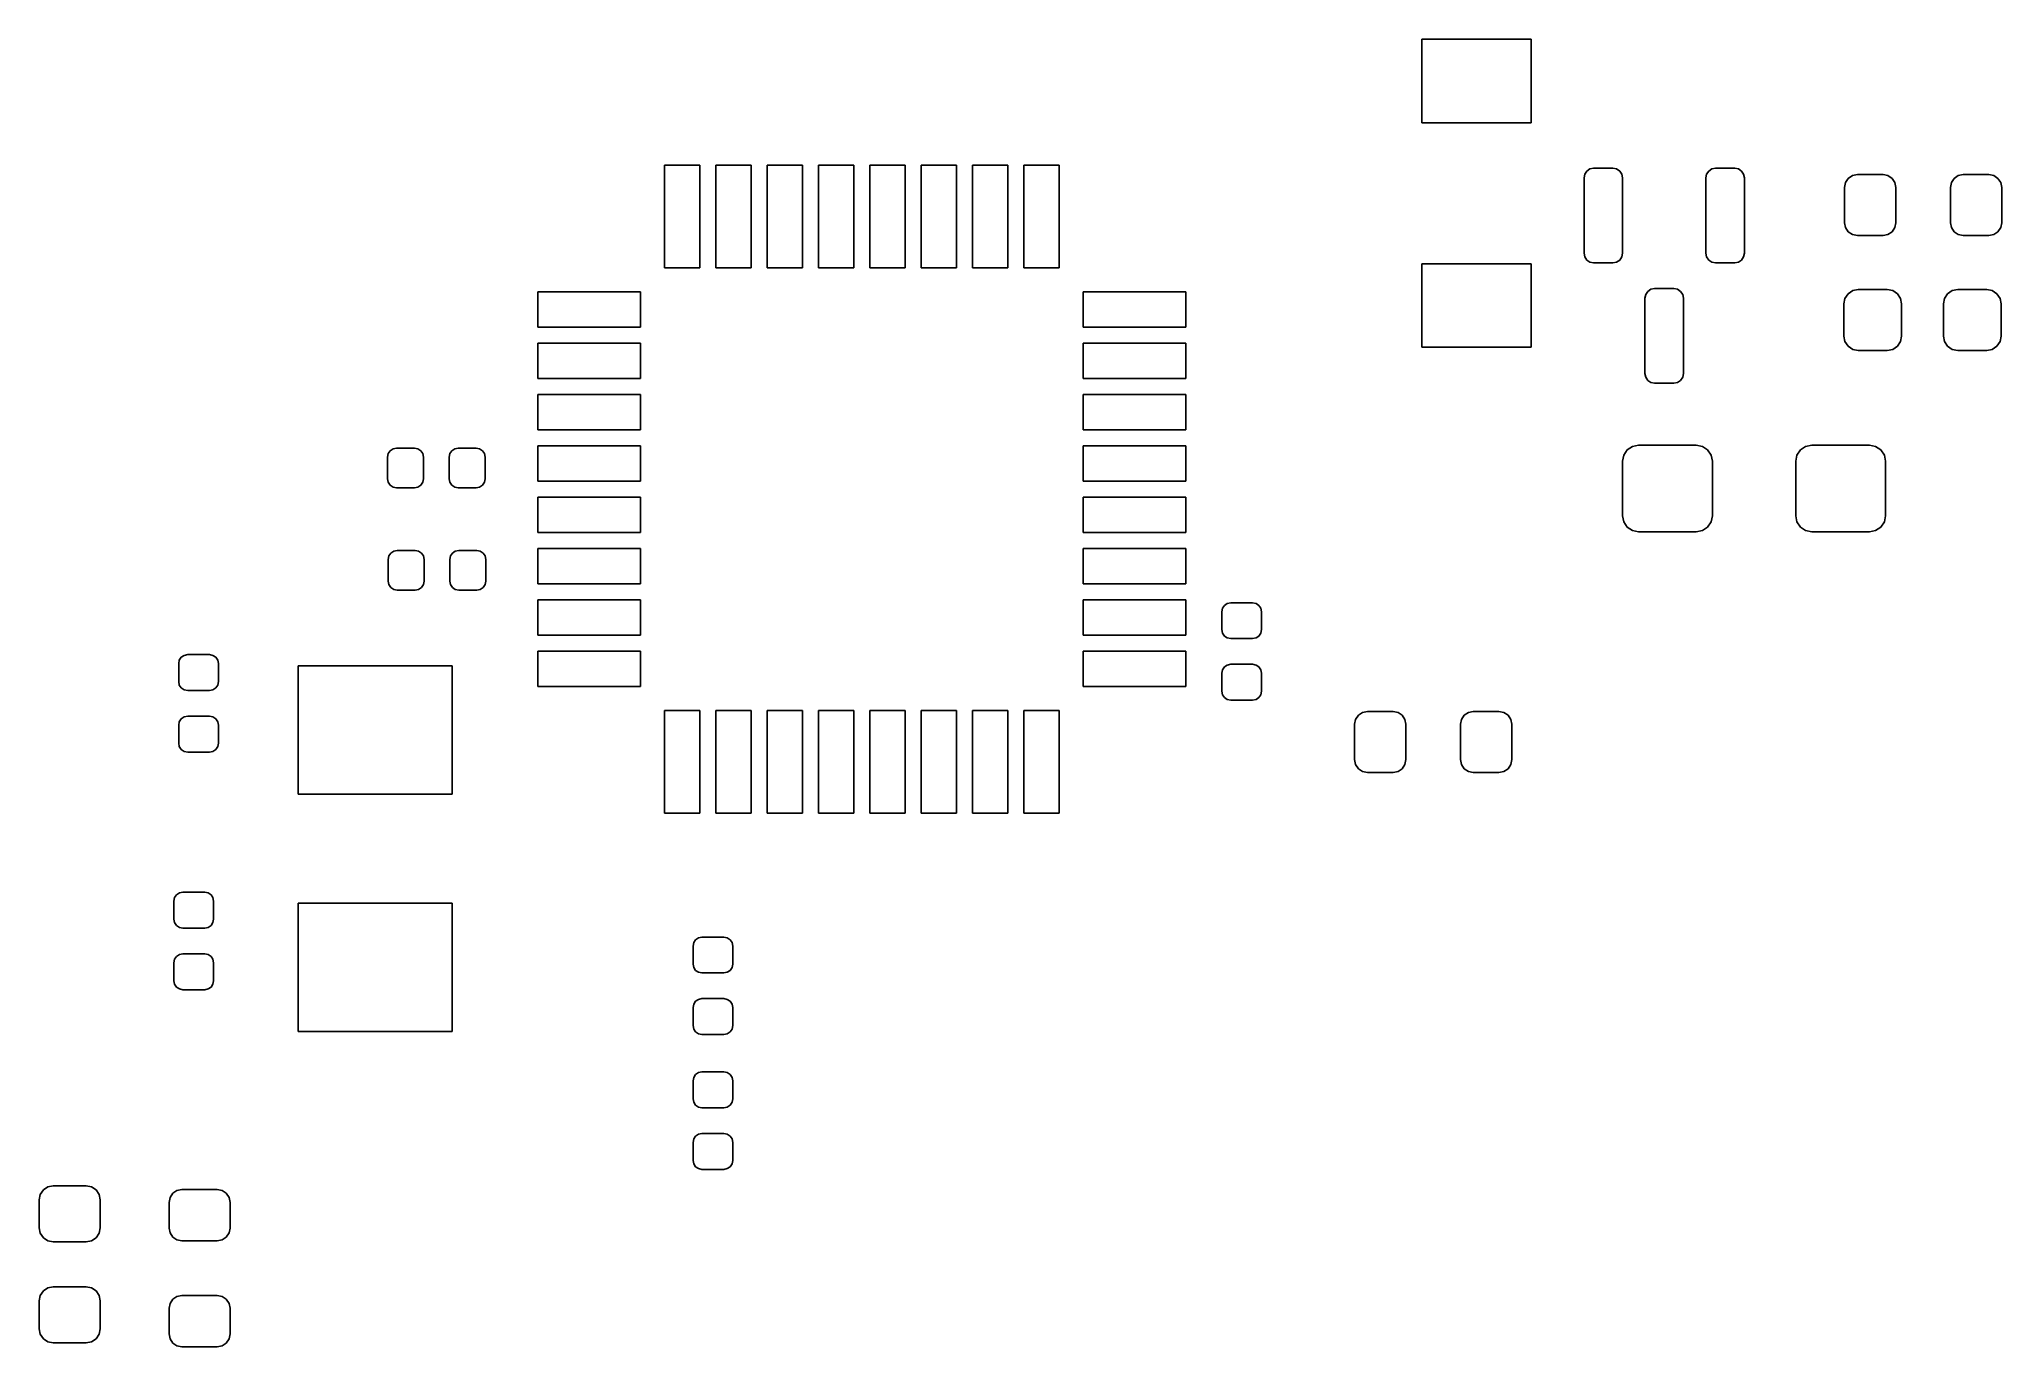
# Model space of a CAD drawing. Extents: x 129.9 to 160.4, y -108.6 to -88.2.
import ezdxf

# ---------------------------------------------------------------- set-up
doc = ezdxf.new("R2010")
doc.units = 0
doc.layers.add('BLACK', color=7, linetype='CONTINUOUS')

msp = doc.modelspace()

# ---------------------------------------------------------------- linework, layer by layer
at = {"layer": 'BLACK', "linetype": 'CONTINUOUS'}
for p, q in [((151.4, -89.55), (151.4, -88.25)), ((151.4, -88.25), (153.1, -88.25)), ((153.1, -88.25), (153.1, -89.55)), ((153.1, -89.55), (151.4, -89.55)), ((139.595, -91.81), (139.595, -90.21)), ((139.595, -90.21), (140.145, -90.21)), ((140.145, -90.21), (140.145, -91.81)), ((140.395, -91.81), (140.395, -90.21)), ((140.395, -90.21), (140.945, -90.21)), ((140.945, -90.21), (140.945, -91.81)), ((141.195, -91.81), (141.195, -90.21)), ((141.195, -90.21), (141.745, -90.21)), ((141.745, -90.21), (141.745, -91.81)), ((141.995, -91.81), (141.995, -90.21)), ((141.995, -90.21), (142.545, -90.21)), ((142.545, -90.21), (142.545, -91.81)), ((142.795, -91.81), (142.795, -90.21)), ((142.795, -90.21), (143.345, -90.21)), ((143.345, -90.21), (143.345, -91.81)), ((143.595, -91.81), (143.595, -90.21)), ((143.595, -90.21), (144.145, -90.21)), ((144.145, -90.21), (144.145, -91.81)), ((144.395, -91.81), (144.395, -90.21)), ((144.395, -90.21), (144.945, -90.21)), ((144.945, -90.21), (144.945, -91.81)), ((145.195, -91.81), (145.195, -90.21)), ((145.195, -90.21), (145.745, -90.21)), ((145.745, -90.21), (145.745, -91.81)), ((153.925, -90.4094), (153.936, -90.352)), ((153.925, -91.5844), (153.925, -90.4094)), ((153.936, -90.352), (153.969, -90.3033)), ((153.969, -90.3033), (154.017, -90.2708)), ((154.017, -90.2708), (154.075, -90.2594)), ((154.075, -90.2594), (154.375, -90.2594)), ((154.375, -90.2594), (154.432, -90.2708)), ((154.432, -90.2708), (154.481, -90.3033)), ((154.481, -90.3033), (154.513, -90.352)), ((154.513, -90.352), (154.525, -90.4094)), ((154.525, -90.4094), (154.525, -91.5844)), ((155.825, -90.4094), (155.836, -90.352)), ((155.825, -91.5844), (155.825, -90.4094)), ((155.836, -90.352), (155.869, -90.3033)), ((155.869, -90.3033), (155.917, -90.2708)), ((155.917, -90.2708), (155.975, -90.2594)), ((155.975, -90.2594), (156.275, -90.2594)), ((156.275, -90.2594), (156.332, -90.2708)), ((156.332, -90.2708), (156.381, -90.3033)), ((156.381, -90.3033), (156.413, -90.352)), ((156.413, -90.352), (156.425, -90.4094)), ((156.425, -90.4094), (156.425, -91.5844)), ((157.985, -90.5594), (158, -90.4829)), ((158, -90.4829), (158.043, -90.418)), ((158.043, -90.418), (158.108, -90.3746)), ((158.108, -90.3746), (158.185, -90.3594)), ((158.185, -90.3594), (158.585, -90.3594)), ((158.585, -90.3594), (158.661, -90.3746)), ((158.661, -90.3746), (158.726, -90.418)), ((158.726, -90.418), (158.77, -90.4829)), ((158.77, -90.4829), (158.785, -90.5594)), ((159.635, -90.5594), (159.65, -90.4829)), ((159.65, -90.4829), (159.693, -90.418)), ((159.693, -90.418), (159.758, -90.3746)), ((159.758, -90.3746), (159.835, -90.3594)), ((159.835, -90.3594), (160.235, -90.3594)), ((160.235, -90.3594), (160.311, -90.3746)), ((160.311, -90.3746), (160.376, -90.418)), ((160.376, -90.418), (160.42, -90.4829)), ((160.42, -90.4829), (160.435, -90.5594)), ((157.985, -91.1094), (157.985, -90.5594)), ((158.785, -90.5594), (158.785, -91.1094)), ((159.635, -91.1094), (159.635, -90.5594)), ((160.435, -90.5594), (160.435, -91.1094)), ((158, -91.1859), (157.985, -91.1094)), ((158.785, -91.1094), (158.77, -91.1859)), ((159.65, -91.1859), (159.635, -91.1094)), ((160.435, -91.1094), (160.42, -91.1859)), ((158.043, -91.2508), (158, -91.1859)), ((158.108, -91.2942), (158.043, -91.2508)), ((158.185, -91.3094), (158.108, -91.2942)), ((158.585, -91.3094), (158.185, -91.3094)), ((158.661, -91.2942), (158.585, -91.3094)), ((158.726, -91.2508), (158.661, -91.2942)), ((158.77, -91.1859), (158.726, -91.2508)), ((159.693, -91.2508), (159.65, -91.1859)), ((159.758, -91.2942), (159.693, -91.2508)), ((159.835, -91.3094), (159.758, -91.2942)), ((160.235, -91.3094), (159.835, -91.3094)), ((160.311, -91.2942), (160.235, -91.3094)), ((160.376, -91.2508), (160.311, -91.2942)), ((160.42, -91.1859), (160.376, -91.2508)), ((153.936, -91.6418), (153.925, -91.5844)), ((153.969, -91.6905), (153.936, -91.6418)), ((154.017, -91.723), (153.969, -91.6905)), ((154.075, -91.7344), (154.017, -91.723)), ((154.375, -91.7344), (154.075, -91.7344)), ((154.432, -91.723), (154.375, -91.7344)), ((154.481, -91.6905), (154.432, -91.723)), ((154.513, -91.6418), (154.481, -91.6905)), ((154.525, -91.5844), (154.513, -91.6418)), ((155.836, -91.6418), (155.825, -91.5844)), ((155.869, -91.6905), (155.836, -91.6418)), ((155.917, -91.723), (155.869, -91.6905)), ((155.975, -91.7344), (155.917, -91.723)), ((156.275, -91.7344), (155.975, -91.7344)), ((156.332, -91.723), (156.275, -91.7344)), ((156.381, -91.6905), (156.332, -91.723)), ((156.413, -91.6418), (156.381, -91.6905)), ((156.425, -91.5844), (156.413, -91.6418)), ((140.145, -91.81), (139.595, -91.81)), ((140.945, -91.81), (140.395, -91.81)), ((141.745, -91.81), (141.195, -91.81)), ((142.545, -91.81), (141.995, -91.81)), ((143.345, -91.81), (142.795, -91.81)), ((144.145, -91.81), (143.595, -91.81)), ((144.945, -91.81), (144.395, -91.81)), ((145.745, -91.81), (145.195, -91.81)), ((151.4, -93.05), (151.4, -91.75)), ((151.4, -91.75), (153.1, -91.75)), ((153.1, -91.75), (153.1, -93.05)), ((137.62, -92.735), (137.62, -92.185)), ((137.62, -92.185), (139.22, -92.185)), ((139.22, -92.185), (139.22, -92.735)), ((146.12, -92.735), (146.12, -92.185)), ((146.12, -92.185), (147.72, -92.185)), ((147.72, -92.185), (147.72, -92.735)), ((154.875, -92.2844), (154.886, -92.227)), ((154.875, -93.4594), (154.875, -92.2844)), ((154.886, -92.227), (154.919, -92.1783)), ((154.919, -92.1783), (154.967, -92.1458)), ((154.967, -92.1458), (155.025, -92.1344)), ((155.025, -92.1344), (155.325, -92.1344)), ((155.325, -92.1344), (155.382, -92.1458)), ((155.382, -92.1458), (155.431, -92.1783)), ((155.431, -92.1783), (155.463, -92.227)), ((155.463, -92.227), (155.475, -92.2844)), ((155.475, -92.2844), (155.475, -93.4594)), ((157.975, -92.3744), (157.992, -92.2883)), ((157.992, -92.2883), (158.041, -92.2153)), ((158.041, -92.2153), (158.114, -92.1665)), ((158.114, -92.1665), (158.2, -92.1494)), ((158.2, -92.1494), (158.65, -92.1494)), ((158.65, -92.1494), (158.736, -92.1665)), ((158.736, -92.1665), (158.809, -92.2153)), ((158.809, -92.2153), (158.858, -92.2883)), ((158.858, -92.2883), (158.875, -92.3744)), ((159.525, -92.3744), (159.542, -92.2883)), ((159.542, -92.2883), (159.591, -92.2153)), ((159.591, -92.2153), (159.664, -92.1665)), ((159.664, -92.1665), (159.75, -92.1494)), ((159.75, -92.1494), (160.2, -92.1494)), ((160.2, -92.1494), (160.286, -92.1665)), ((160.286, -92.1665), (160.359, -92.2153)), ((160.359, -92.2153), (160.408, -92.2883)), ((160.408, -92.2883), (160.425, -92.3744)), ((157.975, -92.8744), (157.975, -92.3744)), ((158.875, -92.3744), (158.875, -92.8744)), ((159.525, -92.8744), (159.525, -92.3744)), ((160.425, -92.3744), (160.425, -92.8744)), ((139.22, -92.735), (137.62, -92.735)), ((147.72, -92.735), (146.12, -92.735)), ((157.992, -92.9605), (157.975, -92.8744)), ((158.041, -93.0335), (157.992, -92.9605)), ((158.858, -92.9605), (158.809, -93.0335)), ((158.875, -92.8744), (158.858, -92.9605)), ((159.542, -92.9605), (159.525, -92.8744)), ((159.591, -93.0335), (159.542, -92.9605)), ((160.408, -92.9605), (160.359, -93.0335)), ((160.425, -92.8744), (160.408, -92.9605)), ((137.62, -93.535), (137.62, -92.985)), ((137.62, -92.985), (139.22, -92.985)), ((139.22, -92.985), (139.22, -93.535)), ((146.12, -93.535), (146.12, -92.985)), ((146.12, -92.985), (147.72, -92.985)), ((147.72, -92.985), (147.72, -93.535)), ((153.1, -93.05), (151.4, -93.05)), ((158.114, -93.0823), (158.041, -93.0335)), ((158.2, -93.0994), (158.114, -93.0823)), ((158.65, -93.0994), (158.2, -93.0994)), ((158.736, -93.0823), (158.65, -93.0994)), ((158.809, -93.0335), (158.736, -93.0823)), ((159.664, -93.0823), (159.591, -93.0335)), ((159.75, -93.0994), (159.664, -93.0823)), ((160.2, -93.0994), (159.75, -93.0994)), ((160.286, -93.0823), (160.2, -93.0994)), ((160.359, -93.0335), (160.286, -93.0823)), ((139.22, -93.535), (137.62, -93.535)), ((147.72, -93.535), (146.12, -93.535)), ((154.886, -93.5168), (154.875, -93.4594)), ((154.919, -93.5655), (154.886, -93.5168)), ((154.967, -93.598), (154.919, -93.5655)), ((155.431, -93.5655), (155.382, -93.598)), ((155.463, -93.5168), (155.431, -93.5655)), ((155.475, -93.4594), (155.463, -93.5168)), ((137.62, -94.335), (137.62, -93.785)), ((137.62, -93.785), (139.22, -93.785)), ((139.22, -93.785), (139.22, -94.335)), ((146.12, -94.335), (146.12, -93.785)), ((146.12, -93.785), (147.72, -93.785)), ((147.72, -93.785), (147.72, -94.335)), ((155.025, -93.6094), (154.967, -93.598)), ((155.325, -93.6094), (155.025, -93.6094)), ((155.382, -93.598), (155.325, -93.6094)), ((139.22, -94.335), (137.62, -94.335)), ((147.72, -94.335), (146.12, -94.335)), ((135.28, -94.76), (135.291, -94.7064)), ((135.28, -95.1), (135.28, -94.76)), ((135.291, -94.7064), (135.321, -94.661)), ((135.321, -94.661), (135.366, -94.6307)), ((135.366, -94.6307), (135.42, -94.62)), ((135.42, -94.62), (135.7, -94.62)), ((135.7, -94.62), (135.754, -94.6307)), ((135.754, -94.6307), (135.799, -94.661)), ((135.799, -94.661), (135.829, -94.7064)), ((135.829, -94.7064), (135.84, -94.76)), ((135.84, -94.76), (135.84, -95.1)), ((136.24, -94.76), (136.251, -94.7064)), ((136.24, -95.1), (136.24, -94.76)), ((136.251, -94.7064), (136.281, -94.661)), ((136.281, -94.661), (136.326, -94.6307)), ((136.326, -94.6307), (136.38, -94.62)), ((136.38, -94.62), (136.66, -94.62)), ((136.66, -94.62), (136.714, -94.6307)), ((136.714, -94.6307), (136.759, -94.661)), ((136.759, -94.661), (136.789, -94.7064)), ((136.789, -94.7064), (136.8, -94.76)), ((136.8, -94.76), (136.8, -95.1)), ((137.62, -95.135), (137.62, -94.585)), ((137.62, -94.585), (139.22, -94.585)), ((139.22, -94.585), (139.22, -95.135)), ((146.12, -95.135), (146.12, -94.585)), ((146.12, -94.585), (147.72, -94.585)), ((147.72, -94.585), (147.72, -95.135)), ((154.525, -94.8244), (154.544, -94.7287)), ((154.544, -94.7287), (154.598, -94.6476)), ((154.598, -94.6476), (154.679, -94.5934)), ((154.679, -94.5934), (154.775, -94.5744)), ((154.775, -94.5744), (155.675, -94.5744)), ((155.675, -94.5744), (155.77, -94.5934)), ((155.77, -94.5934), (155.852, -94.6476)), ((155.852, -94.6476), (155.906, -94.7287)), ((155.906, -94.7287), (155.925, -94.8244)), ((157.225, -94.8244), (157.244, -94.7287)), ((157.244, -94.7287), (157.298, -94.6476)), ((157.298, -94.6476), (157.379, -94.5934)), ((157.379, -94.5934), (157.475, -94.5744)), ((157.475, -94.5744), (158.375, -94.5744)), ((158.375, -94.5744), (158.47, -94.5934)), ((158.47, -94.5934), (158.552, -94.6476)), ((158.552, -94.6476), (158.606, -94.7287)), ((158.606, -94.7287), (158.625, -94.8244)), ((135.291, -95.1536), (135.28, -95.1)), ((135.84, -95.1), (135.829, -95.1536)), ((136.251, -95.1536), (136.24, -95.1)), ((136.8, -95.1), (136.789, -95.1536)), ((154.525, -95.6744), (154.525, -94.8244)), ((155.925, -94.8244), (155.925, -95.6744)), ((157.225, -95.6744), (157.225, -94.8244)), ((158.625, -94.8244), (158.625, -95.6744)), ((135.321, -95.199), (135.291, -95.1536)), ((135.366, -95.2293), (135.321, -95.199)), ((135.42, -95.24), (135.366, -95.2293)), ((135.7, -95.24), (135.42, -95.24)), ((135.754, -95.2293), (135.7, -95.24)), ((135.799, -95.199), (135.754, -95.2293)), ((135.829, -95.1536), (135.799, -95.199)), ((136.281, -95.199), (136.251, -95.1536)), ((136.326, -95.2293), (136.281, -95.199)), ((136.38, -95.24), (136.326, -95.2293)), ((136.66, -95.24), (136.38, -95.24)), ((136.714, -95.2293), (136.66, -95.24)), ((136.759, -95.199), (136.714, -95.2293)), ((136.789, -95.1536), (136.759, -95.199)), ((139.22, -95.135), (137.62, -95.135)), ((137.62, -95.935), (137.62, -95.385)), ((137.62, -95.385), (139.22, -95.385)), ((139.22, -95.385), (139.22, -95.935)), ((147.72, -95.135), (146.12, -95.135)), ((146.12, -95.935), (146.12, -95.385)), ((146.12, -95.385), (147.72, -95.385)), ((147.72, -95.385), (147.72, -95.935)), ((154.544, -95.7701), (154.525, -95.6744)), ((155.925, -95.6744), (155.906, -95.7701)), ((157.244, -95.7701), (157.225, -95.6744)), ((158.625, -95.6744), (158.606, -95.7701)), ((139.22, -95.935), (137.62, -95.935)), ((147.72, -95.935), (146.12, -95.935)), ((154.598, -95.8512), (154.544, -95.7701)), ((154.679, -95.9054), (154.598, -95.8512)), ((154.775, -95.9244), (154.679, -95.9054)), ((155.675, -95.9244), (154.775, -95.9244)), ((155.77, -95.9054), (155.675, -95.9244)), ((155.852, -95.8512), (155.77, -95.9054)), ((155.906, -95.7701), (155.852, -95.8512)), ((157.298, -95.8512), (157.244, -95.7701)), ((157.379, -95.9054), (157.298, -95.8512)), ((157.475, -95.9244), (157.379, -95.9054)), ((158.375, -95.9244), (157.475, -95.9244)), ((158.47, -95.9054), (158.375, -95.9244)), ((158.552, -95.8512), (158.47, -95.9054)), ((158.606, -95.7701), (158.552, -95.8512)), ((135.29, -96.355), (135.301, -96.3014)), ((135.301, -96.3014), (135.331, -96.256)), ((135.331, -96.256), (135.376, -96.2257)), ((135.376, -96.2257), (135.43, -96.215)), ((135.43, -96.215), (135.71, -96.215)), ((135.71, -96.215), (135.764, -96.2257)), ((135.764, -96.2257), (135.809, -96.256)), ((135.809, -96.256), (135.839, -96.3014)), ((135.839, -96.3014), (135.85, -96.355)), ((136.25, -96.355), (136.261, -96.3014)), ((136.261, -96.3014), (136.291, -96.256)), ((136.291, -96.256), (136.336, -96.2257)), ((136.336, -96.2257), (136.39, -96.215)), ((136.39, -96.215), (136.67, -96.215)), ((136.67, -96.215), (136.724, -96.2257)), ((136.724, -96.2257), (136.769, -96.256)), ((136.769, -96.256), (136.799, -96.3014)), ((136.799, -96.3014), (136.81, -96.355)), ((137.62, -96.735), (137.62, -96.185)), ((137.62, -96.185), (139.22, -96.185)), ((139.22, -96.185), (139.22, -96.735)), ((146.12, -96.735), (146.12, -96.185)), ((146.12, -96.185), (147.72, -96.185)), ((147.72, -96.185), (147.72, -96.735)), ((135.29, -96.695), (135.29, -96.355)), ((135.85, -96.355), (135.85, -96.695)), ((136.25, -96.695), (136.25, -96.355)), ((136.81, -96.355), (136.81, -96.695)), ((135.301, -96.7486), (135.29, -96.695)), ((135.331, -96.794), (135.301, -96.7486)), ((135.376, -96.8243), (135.331, -96.794)), ((135.43, -96.835), (135.376, -96.8243)), ((135.71, -96.835), (135.43, -96.835)), ((135.764, -96.8243), (135.71, -96.835)), ((135.809, -96.794), (135.764, -96.8243)), ((135.839, -96.7486), (135.809, -96.794)), ((135.85, -96.695), (135.839, -96.7486)), ((136.261, -96.7486), (136.25, -96.695)), ((136.291, -96.794), (136.261, -96.7486)), ((136.336, -96.8243), (136.291, -96.794)), ((136.39, -96.835), (136.336, -96.8243)), ((136.67, -96.835), (136.39, -96.835)), ((136.724, -96.8243), (136.67, -96.835)), ((136.769, -96.794), (136.724, -96.8243)), ((136.799, -96.7486), (136.769, -96.794)), ((136.81, -96.695), (136.799, -96.7486)), ((139.22, -96.735), (137.62, -96.735)), ((147.72, -96.735), (146.12, -96.735)), ((137.62, -97.535), (137.62, -96.985)), ((137.62, -96.985), (139.22, -96.985)), ((139.22, -96.985), (139.22, -97.535)), ((146.12, -97.535), (146.12, -96.985)), ((146.12, -96.985), (147.72, -96.985)), ((147.72, -96.985), (147.72, -97.535)), ((148.28, -97.17), (148.291, -97.1164)), ((148.28, -97.45), (148.28, -97.17)), ((148.291, -97.1164), (148.321, -97.071)), ((148.321, -97.071), (148.366, -97.0407)), ((148.366, -97.0407), (148.42, -97.03)), ((148.42, -97.03), (148.76, -97.03)), ((148.76, -97.03), (148.814, -97.0407)), ((148.814, -97.0407), (148.859, -97.071)), ((148.859, -97.071), (148.889, -97.1164)), ((148.889, -97.1164), (148.9, -97.17)), ((148.9, -97.17), (148.9, -97.45)), ((139.22, -97.535), (137.62, -97.535)), ((147.72, -97.535), (146.12, -97.535)), ((148.291, -97.5036), (148.28, -97.45)), ((148.321, -97.549), (148.291, -97.5036)), ((148.366, -97.5793), (148.321, -97.549)), ((148.859, -97.549), (148.814, -97.5793)), ((148.889, -97.5036), (148.859, -97.549)), ((148.9, -97.45), (148.889, -97.5036)), ((132.066, -97.8804), (132.111, -97.8501)), ((132.111, -97.8501), (132.165, -97.8394)), ((132.165, -97.8394), (132.505, -97.8394)), ((132.505, -97.8394), (132.558, -97.8501)), ((132.558, -97.8501), (132.604, -97.8804)), ((137.62, -98.335), (137.62, -97.785)), ((137.62, -97.785), (139.22, -97.785)), ((139.22, -97.785), (139.22, -98.335)), ((146.12, -98.335), (146.12, -97.785)), ((146.12, -97.785), (147.72, -97.785)), ((147.72, -97.785), (147.72, -98.335)), ((148.42, -97.59), (148.366, -97.5793)), ((148.76, -97.59), (148.42, -97.59)), ((148.814, -97.5793), (148.76, -97.59)), ((132.025, -97.9794), (132.035, -97.9258)), ((132.025, -98.2594), (132.025, -97.9794)), ((132.035, -97.9258), (132.066, -97.8804)), ((132.604, -97.8804), (132.634, -97.9258)), ((132.634, -97.9258), (132.645, -97.9794)), ((132.645, -97.9794), (132.645, -98.2594)), ((133.885, -100.014), (133.885, -98.0144)), ((133.885, -98.0144), (136.285, -98.0144)), ((136.285, -98.0144), (136.285, -100.014)), ((148.28, -98.13), (148.291, -98.0764)), ((148.28, -98.41), (148.28, -98.13)), ((148.291, -98.0764), (148.321, -98.031)), ((148.321, -98.031), (148.366, -98.0007)), ((148.366, -98.0007), (148.42, -97.99)), ((148.42, -97.99), (148.76, -97.99)), ((148.76, -97.99), (148.814, -98.0007)), ((148.814, -98.0007), (148.859, -98.031)), ((148.859, -98.031), (148.889, -98.0764)), ((148.889, -98.0764), (148.9, -98.13)), ((148.9, -98.13), (148.9, -98.41)), ((132.035, -98.313), (132.025, -98.2594)), ((132.066, -98.3584), (132.035, -98.313)), ((132.111, -98.3887), (132.066, -98.3584)), ((132.165, -98.3994), (132.111, -98.3887)), ((132.505, -98.3994), (132.165, -98.3994)), ((132.558, -98.3887), (132.505, -98.3994)), ((132.604, -98.3584), (132.558, -98.3887)), ((132.634, -98.313), (132.604, -98.3584)), ((132.645, -98.2594), (132.634, -98.313)), ((139.22, -98.335), (137.62, -98.335)), ((147.72, -98.335), (146.12, -98.335)), ((148.291, -98.4636), (148.28, -98.41)), ((148.321, -98.509), (148.291, -98.4636)), ((148.889, -98.4636), (148.859, -98.509)), ((148.9, -98.41), (148.889, -98.4636)), ((139.595, -100.31), (139.595, -98.71)), ((139.595, -98.71), (140.145, -98.71)), ((140.145, -98.71), (140.145, -100.31)), ((140.395, -100.31), (140.395, -98.71)), ((140.395, -98.71), (140.945, -98.71)), ((140.945, -98.71), (140.945, -100.31)), ((141.195, -100.31), (141.195, -98.71)), ((141.195, -98.71), (141.745, -98.71)), ((141.745, -98.71), (141.745, -100.31)), ((141.995, -100.31), (141.995, -98.71)), ((141.995, -98.71), (142.545, -98.71)), ((142.545, -98.71), (142.545, -100.31)), ((142.795, -100.31), (142.795, -98.71)), ((142.795, -98.71), (143.345, -98.71)), ((143.345, -98.71), (143.345, -100.31)), ((143.595, -100.31), (143.595, -98.71)), ((143.595, -98.71), (144.145, -98.71)), ((144.145, -98.71), (144.145, -100.31)), ((144.395, -100.31), (144.395, -98.71)), ((144.395, -98.71), (144.945, -98.71)), ((144.945, -98.71), (144.945, -100.31)), ((145.195, -100.31), (145.195, -98.71)), ((145.195, -98.71), (145.745, -98.71)), ((145.745, -98.71), (145.745, -100.31)), ((148.366, -98.5393), (148.321, -98.509)), ((148.42, -98.55), (148.366, -98.5393)), ((148.76, -98.55), (148.42, -98.55)), ((148.814, -98.5393), (148.76, -98.55)), ((148.859, -98.509), (148.814, -98.5393)), ((150.409, -98.7836), (150.473, -98.7402)), ((150.473, -98.7402), (150.55, -98.725)), ((150.55, -98.725), (150.95, -98.725)), ((150.95, -98.725), (151.027, -98.7402)), ((151.027, -98.7402), (151.091, -98.7836)), ((152.059, -98.7836), (152.123, -98.7402)), ((152.123, -98.7402), (152.2, -98.725)), ((152.2, -98.725), (152.6, -98.725)), ((152.6, -98.725), (152.677, -98.7402)), ((152.677, -98.7402), (152.741, -98.7836)), ((132.025, -98.9394), (132.035, -98.8858)), ((132.025, -99.2194), (132.025, -98.9394)), ((132.035, -98.8858), (132.066, -98.8404)), ((132.066, -98.8404), (132.111, -98.8101)), ((132.111, -98.8101), (132.165, -98.7994)), ((132.165, -98.7994), (132.505, -98.7994)), ((132.505, -98.7994), (132.558, -98.8101)), ((132.558, -98.8101), (132.604, -98.8404)), ((132.604, -98.8404), (132.634, -98.8858)), ((132.634, -98.8858), (132.645, -98.9394)), ((132.645, -98.9394), (132.645, -99.2194)), ((150.35, -98.925), (150.365, -98.8485)), ((150.35, -99.475), (150.35, -98.925)), ((150.365, -98.8485), (150.409, -98.7836)), ((151.091, -98.7836), (151.135, -98.8485)), ((151.135, -98.8485), (151.15, -98.925)), ((151.15, -98.925), (151.15, -99.475)), ((152, -98.925), (152.015, -98.8485)), ((152, -99.475), (152, -98.925)), ((152.015, -98.8485), (152.059, -98.7836)), ((152.741, -98.7836), (152.785, -98.8485)), ((152.785, -98.8485), (152.8, -98.925)), ((152.8, -98.925), (152.8, -99.475)), ((132.035, -99.273), (132.025, -99.2194)), ((132.066, -99.3184), (132.035, -99.273)), ((132.111, -99.3487), (132.066, -99.3184)), ((132.165, -99.3594), (132.111, -99.3487)), ((132.505, -99.3594), (132.165, -99.3594)), ((132.558, -99.3487), (132.505, -99.3594)), ((132.604, -99.3184), (132.558, -99.3487)), ((132.634, -99.273), (132.604, -99.3184)), ((132.645, -99.2194), (132.634, -99.273)), ((150.365, -99.5515), (150.35, -99.475)), ((150.409, -99.6164), (150.365, -99.5515)), ((150.473, -99.6598), (150.409, -99.6164)), ((150.55, -99.675), (150.473, -99.6598)), ((150.95, -99.675), (150.55, -99.675)), ((151.027, -99.6598), (150.95, -99.675)), ((151.091, -99.6164), (151.027, -99.6598)), ((151.135, -99.5515), (151.091, -99.6164)), ((151.15, -99.475), (151.135, -99.5515)), ((152.015, -99.5515), (152, -99.475)), ((152.059, -99.6164), (152.015, -99.5515)), ((152.123, -99.6598), (152.059, -99.6164)), ((152.2, -99.675), (152.123, -99.6598)), ((152.6, -99.675), (152.2, -99.675)), ((152.677, -99.6598), (152.6, -99.675)), ((152.741, -99.6164), (152.677, -99.6598)), ((152.785, -99.5515), (152.741, -99.6164)), ((152.8, -99.475), (152.785, -99.5515)), ((136.285, -100.014), (133.885, -100.014)), ((140.145, -100.31), (139.595, -100.31)), ((140.945, -100.31), (140.395, -100.31)), ((141.745, -100.31), (141.195, -100.31)), ((142.545, -100.31), (141.995, -100.31)), ((143.345, -100.31), (142.795, -100.31)), ((144.145, -100.31), (143.595, -100.31)), ((144.945, -100.31), (144.395, -100.31)), ((145.745, -100.31), (145.195, -100.31)), ((131.95, -101.68), (131.961, -101.626)), ((131.95, -101.96), (131.95, -101.68)), ((131.961, -101.626), (131.991, -101.581)), ((131.991, -101.581), (132.036, -101.551)), ((132.036, -101.551), (132.09, -101.54)), ((132.09, -101.54), (132.43, -101.54)), ((132.43, -101.54), (132.484, -101.551)), ((132.484, -101.551), (132.529, -101.581)), ((132.529, -101.581), (132.559, -101.626)), ((132.559, -101.626), (132.57, -101.68)), ((132.57, -101.68), (132.57, -101.96)), ((133.885, -103.714), (133.885, -101.714)), ((133.885, -101.714), (136.285, -101.714)), ((136.285, -101.714), (136.285, -103.714)), ((131.961, -102.014), (131.95, -101.96)), ((131.991, -102.059), (131.961, -102.014)), ((132.036, -102.089), (131.991, -102.059)), ((132.09, -102.1), (132.036, -102.089)), ((132.43, -102.1), (132.09, -102.1)), ((132.484, -102.089), (132.43, -102.1)), ((132.529, -102.059), (132.484, -102.089)), ((132.559, -102.014), (132.529, -102.059)), ((132.57, -101.96), (132.559, -102.014)), ((140.04, -102.38), (140.051, -102.326)), ((140.04, -102.66), (140.04, -102.38)), ((140.051, -102.326), (140.081, -102.281)), ((140.081, -102.281), (140.126, -102.251)), ((140.126, -102.251), (140.18, -102.24)), ((140.18, -102.24), (140.52, -102.24)), ((140.52, -102.24), (140.574, -102.251)), ((140.574, -102.251), (140.619, -102.281)), ((140.619, -102.281), (140.649, -102.326)), ((140.649, -102.326), (140.66, -102.38)), ((140.66, -102.38), (140.66, -102.66)), ((131.95, -102.64), (131.961, -102.586)), ((131.95, -102.92), (131.95, -102.64)), ((131.961, -102.586), (131.991, -102.541)), ((131.991, -102.541), (132.036, -102.511)), ((132.036, -102.511), (132.09, -102.5)), ((132.09, -102.5), (132.43, -102.5)), ((132.43, -102.5), (132.484, -102.511)), ((132.484, -102.511), (132.529, -102.541)), ((132.529, -102.541), (132.559, -102.586)), ((132.559, -102.586), (132.57, -102.64)), ((132.57, -102.64), (132.57, -102.92)), ((140.051, -102.714), (140.04, -102.66)), ((140.081, -102.759), (140.051, -102.714)), ((140.649, -102.714), (140.619, -102.759)), ((140.66, -102.66), (140.649, -102.714)), ((131.961, -102.974), (131.95, -102.92)), ((131.991, -103.019), (131.961, -102.974)), ((132.036, -103.049), (131.991, -103.019)), ((132.09, -103.06), (132.036, -103.049)), ((132.43, -103.06), (132.09, -103.06)), ((132.484, -103.049), (132.43, -103.06)), ((132.529, -103.019), (132.484, -103.049)), ((132.559, -102.974), (132.529, -103.019)), ((132.57, -102.92), (132.559, -102.974)), ((140.126, -102.789), (140.081, -102.759)), ((140.18, -102.8), (140.126, -102.789)), ((140.52, -102.8), (140.18, -102.8)), ((140.574, -102.789), (140.52, -102.8)), ((140.619, -102.759), (140.574, -102.789)), ((140.04, -103.34), (140.051, -103.286)), ((140.04, -103.62), (140.04, -103.34)), ((140.051, -103.286), (140.081, -103.241)), ((140.081, -103.241), (140.126, -103.211)), ((140.126, -103.211), (140.18, -103.2)), ((140.18, -103.2), (140.52, -103.2)), ((140.52, -103.2), (140.574, -103.211)), ((140.574, -103.211), (140.619, -103.241)), ((140.619, -103.241), (140.649, -103.286)), ((140.649, -103.286), (140.66, -103.34)), ((140.66, -103.34), (140.66, -103.62)), ((140.051, -103.674), (140.04, -103.62)), ((140.081, -103.719), (140.051, -103.674)), ((140.649, -103.674), (140.619, -103.719)), ((140.66, -103.62), (140.649, -103.674)), ((136.285, -103.714), (133.885, -103.714)), ((140.126, -103.749), (140.081, -103.719)), ((140.18, -103.76), (140.126, -103.749)), ((140.52, -103.76), (140.18, -103.76)), ((140.574, -103.749), (140.52, -103.76)), ((140.619, -103.719), (140.574, -103.749)), ((140.04, -104.48), (140.051, -104.426)), ((140.04, -104.76), (140.04, -104.48)), ((140.051, -104.426), (140.081, -104.381)), ((140.081, -104.381), (140.126, -104.351)), ((140.126, -104.351), (140.18, -104.34)), ((140.18, -104.34), (140.52, -104.34)), ((140.52, -104.34), (140.574, -104.351)), ((140.574, -104.351), (140.619, -104.381)), ((140.619, -104.381), (140.649, -104.426)), ((140.649, -104.426), (140.66, -104.48)), ((140.66, -104.48), (140.66, -104.76)), ((140.051, -104.814), (140.04, -104.76)), ((140.081, -104.859), (140.051, -104.814)), ((140.126, -104.889), (140.081, -104.859)), ((140.18, -104.9), (140.126, -104.889)), ((140.574, -104.889), (140.52, -104.9)), ((140.619, -104.859), (140.574, -104.889)), ((140.649, -104.814), (140.619, -104.859)), ((140.66, -104.76), (140.649, -104.814)), ((140.52, -104.9), (140.18, -104.9)), ((140.04, -105.44), (140.051, -105.386)), ((140.04, -105.72), (140.04, -105.44)), ((140.051, -105.386), (140.081, -105.341)), ((140.081, -105.341), (140.126, -105.311)), ((140.126, -105.311), (140.18, -105.3)), ((140.18, -105.3), (140.52, -105.3)), ((140.52, -105.3), (140.574, -105.311)), ((140.574, -105.311), (140.619, -105.341)), ((140.619, -105.341), (140.649, -105.386)), ((140.649, -105.386), (140.66, -105.44)), ((140.66, -105.44), (140.66, -105.72)), ((140.051, -105.774), (140.04, -105.72)), ((140.081, -105.819), (140.051, -105.774)), ((140.649, -105.774), (140.619, -105.819)), ((140.66, -105.72), (140.649, -105.774)), ((129.987, -106.132), (130.071, -106.115)), ((130.071, -106.115), (130.583, -106.115)), ((130.583, -106.115), (130.667, -106.132)), ((140.126, -105.849), (140.081, -105.819)), ((140.18, -105.86), (140.126, -105.849)), ((140.52, -105.86), (140.18, -105.86)), ((140.574, -105.849), (140.52, -105.86)), ((140.619, -105.819), (140.574, -105.849)), ((129.852, -106.334), (129.868, -106.25)), ((129.852, -106.771), (129.852, -106.334)), ((129.868, -106.25), (129.916, -106.179)), ((129.916, -106.179), (129.987, -106.132)), ((130.667, -106.132), (130.738, -106.179)), ((130.738, -106.179), (130.785, -106.25)), ((130.785, -106.25), (130.802, -106.334)), ((130.802, -106.334), (130.802, -106.771)), ((131.875, -106.374), (131.89, -106.298)), ((131.875, -106.774), (131.875, -106.374)), ((131.89, -106.298), (131.933, -106.233)), ((131.933, -106.233), (131.998, -106.19)), ((131.998, -106.19), (132.075, -106.174)), ((132.075, -106.174), (132.625, -106.174)), ((132.625, -106.174), (132.701, -106.19)), ((132.701, -106.19), (132.766, -106.233)), ((132.766, -106.233), (132.81, -106.298)), ((132.81, -106.298), (132.825, -106.374)), ((132.825, -106.374), (132.825, -106.774)), ((129.868, -106.855), (129.852, -106.771)), ((129.916, -106.926), (129.868, -106.855)), ((129.987, -106.974), (129.916, -106.926)), ((130.071, -106.99), (129.987, -106.974)), ((130.583, -106.99), (130.071, -106.99)), ((130.667, -106.974), (130.583, -106.99)), ((130.738, -106.926), (130.667, -106.974)), ((130.785, -106.855), (130.738, -106.926)), ((130.802, -106.771), (130.785, -106.855)), ((131.89, -106.851), (131.875, -106.774)), ((131.933, -106.916), (131.89, -106.851)), ((131.998, -106.959), (131.933, -106.916)), ((132.075, -106.974), (131.998, -106.959)), ((132.625, -106.974), (132.075, -106.974)), ((132.701, -106.959), (132.625, -106.974)), ((132.766, -106.916), (132.701, -106.959)), ((132.81, -106.851), (132.766, -106.916)), ((132.825, -106.774), (132.81, -106.851)), ((129.852, -107.909), (129.868, -107.825)), ((129.852, -108.346), (129.852, -107.909)), ((129.868, -107.825), (129.916, -107.754)), ((129.916, -107.754), (129.987, -107.707)), ((129.987, -107.707), (130.071, -107.69)), ((130.071, -107.69), (130.583, -107.69)), ((130.583, -107.69), (130.667, -107.707)), ((130.667, -107.707), (130.738, -107.754)), ((130.738, -107.754), (130.785, -107.825)), ((130.785, -107.825), (130.802, -107.909)), ((130.802, -107.909), (130.802, -108.346)), ((131.875, -108.024), (131.89, -107.948)), ((131.89, -107.948), (131.933, -107.883)), ((131.933, -107.883), (131.998, -107.84)), ((131.998, -107.84), (132.075, -107.824)), ((132.075, -107.824), (132.625, -107.824)), ((132.625, -107.824), (132.701, -107.84)), ((132.701, -107.84), (132.766, -107.883)), ((132.766, -107.883), (132.81, -107.948)), ((132.81, -107.948), (132.825, -108.024)), ((131.875, -108.424), (131.875, -108.024)), ((132.825, -108.024), (132.825, -108.424)), ((129.868, -108.43), (129.852, -108.346)), ((129.916, -108.501), (129.868, -108.43)), ((129.987, -108.549), (129.916, -108.501)), ((130.071, -108.565), (129.987, -108.549)), ((130.583, -108.565), (130.071, -108.565)), ((130.667, -108.549), (130.583, -108.565)), ((130.738, -108.501), (130.667, -108.549)), ((130.785, -108.43), (130.738, -108.501)), ((130.802, -108.346), (130.785, -108.43)), ((131.89, -108.501), (131.875, -108.424)), ((131.933, -108.566), (131.89, -108.501)), ((131.998, -108.609), (131.933, -108.566)), ((132.766, -108.566), (132.701, -108.609)), ((132.81, -108.501), (132.766, -108.566)), ((132.825, -108.424), (132.81, -108.501)), ((132.075, -108.624), (131.998, -108.609)), ((132.625, -108.624), (132.075, -108.624)), ((132.701, -108.609), (132.625, -108.624))]:
    msp.add_line(p, q, dxfattribs=at)

doc.saveas('drawing.dxf')
